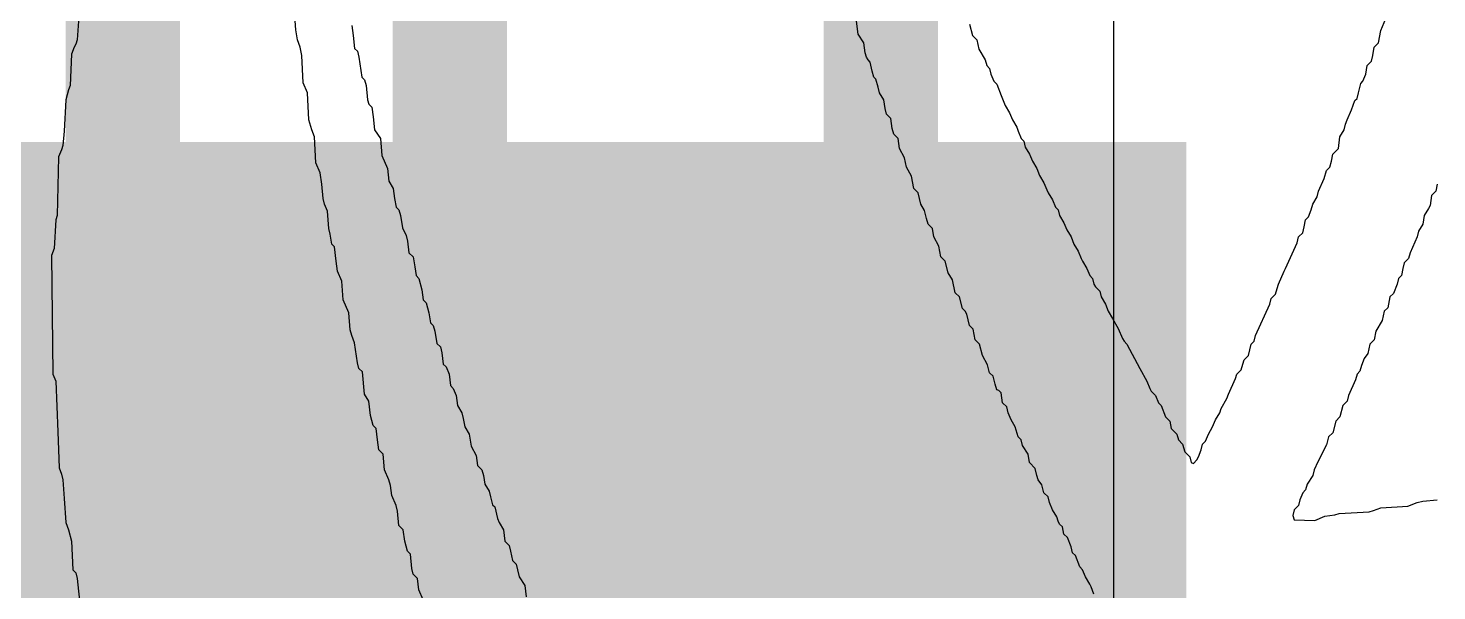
# Model space of a CAD drawing. Header units: inches. Extents: x -21 to 276, y -5 to 220.
# Drawn here: x 47.619 to 50.749, y 38.203 to 39.455 of the extents above; entities that cross this region are included whole.
import ezdxf

# ---------------------------------------------------------------- set-up
doc = ezdxf.new("R2010")
doc.units = ezdxf.units.IN
for name, color, linetype in [('Bottom Overlay', 54, 'Continuous'), ('Power + Signal', 76, 'Continuous'), ('Top Layer', 1, 'Continuous'), ('Top Paste', 8, 'Continuous'), ('Top Solder', 216, 'Continuous')]:
    doc.layers.add(name, color=color, linetype=linetype)

# ---------------------------------------------------------------- blocks, each defined once
blk = doc.blocks.new('HC_49S_SMD_52')
at = {"layer": 'Top Layer'}
blk.add_hatch(color=1, dxfattribs=at).paths.add_polyline_path([(2, 1), (7.5, 1), (7.5, -1), (2, -1)])
at = {"layer": 'Top Paste'}
blk.add_hatch(color=8, dxfattribs=at).paths.add_polyline_path([(2, 1), (7.5, 1), (7.5, -1), (2, -1)])
at = {"layer": 'Top Solder'}
blk.add_hatch(color=216, dxfattribs=at).paths.add_polyline_path([(1.8984, 1.1016), (7.6016, 1.1016), (7.6016, -1.1016), (1.8984, -1.1016)])

msp = doc.modelspace()

# ---------------------------------------------------------------- linework, layer by layer
at = {"layer": 'Bottom Overlay'}
for p, q in [((48.2138, 39.4511), (48.2075, 39.5338)), ((50.6245, 39.4496), (50.6356, 39.4766)), ((47.7308, 39.4702), (47.7276, 39.4289)), ((48.217, 39.4289), (48.2138, 39.4511)), ((48.3378, 39.4607), (48.341, 39.4384)), ((49.4629, 39.4416), (49.4597, 39.4702)), ((49.7107, 39.4639), (49.7171, 39.4384)), ((50.6197, 39.4225), (50.6245, 39.4496)), ((47.7244, 39.4194), (47.7212, 39.413)), ((47.7276, 39.4289), (47.7244, 39.4194)), ((48.2234, 39.413), (48.217, 39.4289)), ((48.341, 39.4384), (48.3441, 39.4098)), ((49.4756, 39.4225), (49.4629, 39.4416)), ((49.4787, 39.4003), (49.4756, 39.4225)), ((49.7171, 39.4384), (49.7266, 39.4289)), ((49.7266, 39.4289), (49.7314, 39.4082)), ((50.6102, 39.413), (50.6197, 39.4225)), ((47.7149, 39.3971), (47.7117, 39.3272)), ((47.7212, 39.413), (47.7149, 39.3971)), ((48.2265, 39.3939), (48.2234, 39.413)), ((48.2297, 39.3335), (48.2265, 39.3939)), ((48.3441, 39.4098), (48.3505, 39.4035)), ((48.3505, 39.4035), (48.3537, 39.3908)), ((48.3537, 39.3908), (48.36, 39.3463)), ((49.4819, 39.3908), (49.4787, 39.4003)), ((49.4851, 39.3844), (49.4819, 39.3908)), ((49.4899, 39.3796), (49.4851, 39.3844)), ((49.7314, 39.4082), (49.7457, 39.3844)), ((49.7457, 39.3844), (49.7489, 39.3717)), ((50.6038, 39.3812), (50.607, 39.3939)), ((50.607, 39.3939), (50.6102, 39.413)), ((49.4946, 39.359), (49.4899, 39.3796)), ((49.4978, 39.3463), (49.4946, 39.359)), ((49.7489, 39.3717), (49.7552, 39.3653)), ((49.7552, 39.3653), (49.7584, 39.3526)), ((49.7584, 39.3526), (49.7648, 39.3367)), ((50.5847, 39.3367), (50.5911, 39.3526)), ((50.5911, 39.3526), (50.5943, 39.3717)), ((50.5943, 39.3717), (50.6038, 39.3812)), ((47.7117, 39.3272), (47.7085, 39.3177)), ((48.2393, 39.3113), (48.2297, 39.3335)), ((48.36, 39.3463), (48.3664, 39.3399)), ((48.3664, 39.3399), (48.3696, 39.3272)), ((48.3696, 39.3272), (48.3727, 39.2954)), ((49.5026, 39.3415), (49.4978, 39.3463)), ((49.5073, 39.324), (49.5026, 39.3415)), ((49.5105, 39.3113), (49.5073, 39.324)), ((49.7648, 39.3367), (49.7711, 39.3304)), ((49.7711, 39.3304), (49.7807, 39.3049)), ((50.5752, 39.3113), (50.58, 39.332)), ((50.58, 39.332), (50.5847, 39.3367)), ((47.7021, 39.2954), (47.699, 39.2255)), ((47.7085, 39.3177), (47.7021, 39.2954)), ((48.2424, 39.2509), (48.2393, 39.3113)), ((48.3727, 39.2954), (48.3759, 39.2859)), ((49.5201, 39.2954), (49.5105, 39.3113)), ((49.5232, 39.2763), (49.5201, 39.2954)), ((49.7807, 39.3049), (49.7902, 39.2827)), ((50.5593, 39.2732), (50.5673, 39.2938)), ((50.5673, 39.2938), (50.572, 39.2986)), ((50.572, 39.2986), (50.5752, 39.3113)), ((48.3759, 39.2859), (48.3823, 39.2795)), ((48.3823, 39.2795), (48.3855, 39.2573)), ((48.3855, 39.2573), (48.3886, 39.2287)), ((49.5264, 39.2636), (49.5232, 39.2763)), ((49.5359, 39.2541), (49.5264, 39.2636)), ((49.7902, 39.2827), (49.7997, 39.2668)), ((49.7997, 39.2668), (49.8061, 39.2509)), ((50.5498, 39.2509), (50.5593, 39.2732)), ((48.2488, 39.2287), (48.2424, 39.2509)), ((48.2552, 39.2128), (48.2488, 39.2287)), ((48.3886, 39.2287), (48.4013, 39.2096)), ((49.5391, 39.2318), (49.5359, 39.2541)), ((49.5423, 39.2191), (49.5391, 39.2318)), ((49.8061, 39.2509), (49.8156, 39.235)), ((49.8156, 39.235), (49.8188, 39.2255)), ((50.5339, 39.2128), (50.5434, 39.2287)), ((50.5434, 39.2287), (50.5466, 39.2414)), ((50.5466, 39.2414), (50.5498, 39.2509)), ((47.699, 39.2255), (47.6958, 39.1937)), ((48.2583, 39.1556), (48.2552, 39.2128)), ((48.4013, 39.2096), (48.4045, 39.1715)), ((49.5518, 39.2096), (49.5423, 39.2191)), ((49.555, 39.1874), (49.5518, 39.2096)), ((49.8188, 39.2255), (49.8252, 39.2096)), ((49.8252, 39.2096), (49.8315, 39.2032)), ((49.8315, 39.2032), (49.8347, 39.1905)), ((50.5307, 39.1874), (50.5339, 39.2128)), ((47.6863, 39.1683), (47.6831, 39.038)), ((47.6926, 39.1842), (47.6863, 39.1683)), ((47.6958, 39.1937), (47.6926, 39.1842)), ((48.4045, 39.1715), (48.4172, 39.1429)), ((49.5661, 39.1667), (49.555, 39.1874)), ((49.5709, 39.146), (49.5661, 39.1667)), ((49.8347, 39.1905), (49.8442, 39.1746)), ((49.8442, 39.1746), (49.8506, 39.1587)), ((50.5148, 39.1587), (50.518, 39.1746)), ((50.518, 39.1746), (50.5307, 39.1874)), ((48.2679, 39.1333), (48.2583, 39.1556)), ((48.271, 39.1079), (48.2679, 39.1333)), ((48.4172, 39.1429), (48.4204, 39.1143)), ((49.582, 39.1254), (49.5709, 39.146)), ((49.8506, 39.1587), (49.8601, 39.1429)), ((49.8601, 39.1429), (49.8665, 39.127)), ((50.4989, 39.1206), (50.5037, 39.1381)), ((50.5037, 39.1381), (50.5116, 39.146)), ((50.5116, 39.146), (50.5148, 39.1587)), ((48.2742, 39.0761), (48.271, 39.1079)), ((48.4204, 39.1143), (48.4299, 39.0984)), ((49.5868, 39.0984), (49.582, 39.1254)), ((49.8665, 39.127), (49.876, 39.1111)), ((49.876, 39.1111), (49.8824, 39.0952)), ((50.4862, 39.092), (50.4989, 39.1206)), ((50.75, 39.1079), (50.7468, 39.092)), ((48.2774, 39.0634), (48.2742, 39.0761)), ((48.4299, 39.0984), (48.4331, 39.0761)), ((48.4331, 39.0761), (48.4363, 39.057)), ((49.5963, 39.0888), (49.5868, 39.0984)), ((49.6027, 39.0634), (49.5963, 39.0888)), ((49.8824, 39.0952), (49.8855, 39.0888)), ((49.8855, 39.0888), (49.8951, 39.0729)), ((49.8951, 39.0729), (49.9014, 39.057)), ((50.4735, 39.0634), (50.483, 39.0793)), ((50.483, 39.0793), (50.4862, 39.092)), ((50.7373, 39.0825), (50.7341, 39.0602)), ((50.7468, 39.092), (50.7373, 39.0825)), ((48.2838, 39.0475), (48.2774, 39.0634)), ((48.2869, 39.0094), (48.2838, 39.0475)), ((48.4363, 39.057), (48.4427, 39.0507)), ((48.4427, 39.0507), (48.4458, 39.038)), ((49.6106, 39.0491), (49.6027, 39.0634)), ((49.6154, 39.0316), (49.6106, 39.0491)), ((49.9014, 39.057), (49.9078, 39.0507)), ((49.9078, 39.0507), (49.911, 39.038)), ((50.464, 39.0348), (50.4703, 39.0507)), ((50.4703, 39.0507), (50.4735, 39.0634)), ((50.7309, 39.0539), (50.7214, 39.038)), ((50.7341, 39.0602), (50.7309, 39.0539)), ((47.6799, 39.0284), (47.6767, 38.9649)), ((47.6831, 39.038), (47.6799, 39.0284)), ((48.2901, 38.9967), (48.2869, 39.0094)), ((48.4458, 39.038), (48.4506, 39.011)), ((48.4506, 39.011), (48.4586, 38.9935)), ((49.6186, 39.0189), (49.6154, 39.0316)), ((49.6281, 39.0094), (49.6186, 39.0189)), ((49.6313, 38.9903), (49.6281, 39.0094)), ((49.911, 39.038), (49.9205, 39.0221)), ((49.9205, 39.0221), (49.9269, 39.0062)), ((50.4513, 38.9998), (50.4544, 39.0126)), ((50.4544, 39.0126), (50.4576, 39.0284)), ((50.4576, 39.0284), (50.464, 39.0348)), ((50.7182, 39.0189), (50.7087, 39.003)), ((50.7214, 39.038), (50.7182, 39.0189)), ((48.2933, 38.9744), (48.2901, 38.9967)), ((48.4586, 38.9935), (48.4617, 38.9808)), ((48.4617, 38.9808), (48.4649, 38.9553)), ((49.6424, 38.9697), (49.6313, 38.9903)), ((49.9269, 39.0062), (49.9364, 38.9903)), ((49.9364, 38.9903), (49.9428, 38.9744)), ((50.4131, 38.9204), (50.4385, 38.9776)), ((50.4385, 38.9776), (50.4417, 38.9903)), ((50.4417, 38.9903), (50.4513, 38.9998)), ((50.7055, 38.9903), (50.6896, 38.9553)), ((50.7087, 39.003), (50.7055, 38.9903)), ((47.6767, 38.9649), (47.6704, 38.949)), ((47.6704, 38.949), (47.6735, 38.6852)), ((48.2996, 38.9681), (48.2933, 38.9744)), ((48.3028, 38.9363), (48.2996, 38.9681)), ((48.4649, 38.9553), (48.4744, 38.9458)), ((48.4744, 38.9458), (48.4776, 38.9236)), ((49.6472, 38.9458), (49.6424, 38.9697)), ((49.6567, 38.9363), (49.6472, 38.9458)), ((49.9428, 38.9744), (49.9523, 38.9585)), ((49.9523, 38.9585), (49.9586, 38.9426)), ((50.6896, 38.9553), (50.6864, 38.9426)), ((48.306, 38.914), (48.3028, 38.9363)), ((48.3155, 38.8918), (48.306, 38.914)), ((48.4776, 38.9236), (48.4808, 38.9045)), ((49.6631, 38.9109), (49.6567, 38.9363)), ((49.9586, 38.9426), (49.9618, 38.9363)), ((49.9618, 38.9363), (49.9714, 38.9204)), ((49.9714, 38.9204), (49.9777, 38.9045)), ((50.3972, 38.8854), (50.4099, 38.914)), ((50.4099, 38.914), (50.4131, 38.9204)), ((50.6737, 38.9204), (50.6705, 38.9045)), ((50.6769, 38.9331), (50.6737, 38.9204)), ((50.6864, 38.9426), (50.6769, 38.9331)), ((48.3187, 38.8505), (48.3155, 38.8918)), ((48.4808, 38.9045), (48.4872, 38.8981)), ((48.4872, 38.8981), (48.4935, 38.8727)), ((49.6726, 38.895), (49.6631, 38.9109)), ((49.679, 38.8664), (49.6726, 38.895)), ((49.9777, 38.9045), (49.9841, 38.8981)), ((49.9841, 38.8981), (49.9872, 38.8854)), ((49.9872, 38.8854), (49.9904, 38.8791)), ((50.3941, 38.8759), (50.3972, 38.8854)), ((50.661, 38.8854), (50.6531, 38.8648)), ((50.6642, 38.8981), (50.661, 38.8854)), ((50.6705, 38.9045), (50.6642, 38.8981)), ((48.3314, 38.8219), (48.3187, 38.8505)), ((48.4935, 38.8727), (48.4967, 38.8505)), ((48.4967, 38.8505), (48.503, 38.8441)), ((49.6885, 38.8568), (49.679, 38.8664)), ((49.6949, 38.8314), (49.6885, 38.8568)), ((49.9904, 38.8791), (50, 38.8695)), ((50, 38.8695), (50.0031, 38.8568)), ((50.0031, 38.8568), (50.0127, 38.8409)), ((50.3782, 38.8409), (50.3813, 38.8536)), ((50.3813, 38.8536), (50.3909, 38.8632)), ((50.3909, 38.8632), (50.3941, 38.8759)), ((50.6451, 38.8568), (50.6404, 38.833)), ((50.6531, 38.8648), (50.6451, 38.8568)), ((48.3346, 38.7837), (48.3314, 38.8219)), ((48.503, 38.8441), (48.5094, 38.8219)), ((48.5094, 38.8219), (48.5126, 38.7996)), ((49.7012, 38.825), (49.6949, 38.8314)), ((49.7044, 38.8187), (49.7012, 38.825)), ((50.0127, 38.8409), (50.019, 38.825)), ((50.019, 38.825), (50.0286, 38.8092)), ((50.3464, 38.771), (50.3782, 38.8409)), ((50.6324, 38.825), (50.6276, 38.8044)), ((50.6404, 38.833), (50.6324, 38.825)), ((48.5126, 38.7996), (48.5189, 38.7933)), ((48.5189, 38.7933), (48.5221, 38.7805)), ((49.7107, 38.7933), (49.7044, 38.8187)), ((49.7187, 38.7853), (49.7107, 38.7933)), ((50.0286, 38.8092), (50.0413, 38.7869)), ((50.6276, 38.8044), (50.6133, 38.7805)), ((48.3378, 38.771), (48.3346, 38.7837)), ((48.3441, 38.7551), (48.3378, 38.771)), ((48.5221, 38.7805), (48.5269, 38.7535)), ((49.7235, 38.7615), (49.7187, 38.7853)), ((49.733, 38.7519), (49.7235, 38.7615)), ((50.0413, 38.7869), (50.0508, 38.7647)), ((50.0508, 38.7647), (50.054, 38.7583)), ((50.054, 38.7583), (50.0603, 38.7519)), ((50.3368, 38.7519), (50.3432, 38.7583)), ((50.3432, 38.7583), (50.3464, 38.771)), ((50.6102, 38.7615), (50.6006, 38.7519)), ((50.6133, 38.7805), (50.6102, 38.7615)), ((48.3505, 38.7106), (48.3441, 38.7551)), ((48.5269, 38.7535), (48.5348, 38.7456)), ((48.5348, 38.7456), (48.538, 38.7329)), ((48.538, 38.7329), (48.5412, 38.7075)), ((49.7393, 38.7265), (49.733, 38.7519)), ((49.7505, 38.7059), (49.7393, 38.7265)), ((50.0603, 38.7519), (50.0889, 38.6979)), ((50.321, 38.717), (50.3305, 38.7265)), ((50.3305, 38.7265), (50.3368, 38.7519)), ((50.5959, 38.7313), (50.5879, 38.7202)), ((50.6006, 38.7519), (50.5959, 38.7313)), ((48.3537, 38.6979), (48.3505, 38.7106)), ((48.3616, 38.69), (48.3537, 38.6979)), ((48.5412, 38.7075), (48.5475, 38.7011)), ((48.5475, 38.7011), (48.5539, 38.6852)), ((49.7552, 38.6884), (49.7505, 38.7059)), ((50.0889, 38.6979), (50.1048, 38.6693)), ((50.3051, 38.6852), (50.3146, 38.6947)), ((50.3146, 38.6947), (50.3178, 38.7075)), ((50.3178, 38.7075), (50.321, 38.717)), ((50.5816, 38.7043), (50.5784, 38.6916)), ((50.5879, 38.7202), (50.5816, 38.7043)), ((47.6735, 38.6852), (47.6799, 38.6693)), ((47.6799, 38.6693), (47.6847, 38.5565)), ((48.3664, 38.6407), (48.3616, 38.69)), ((48.5539, 38.6852), (48.5571, 38.6598)), ((49.7632, 38.6804), (49.7552, 38.6884)), ((49.768, 38.663), (49.7632, 38.6804)), ((49.7711, 38.6502), (49.768, 38.663)), ((50.1048, 38.6693), (50.1112, 38.6534)), ((50.286, 38.6407), (50.3019, 38.6757)), ((50.3019, 38.6757), (50.3051, 38.6852)), ((50.5688, 38.6725), (50.553, 38.6375)), ((50.572, 38.6852), (50.5688, 38.6725)), ((50.5784, 38.6916), (50.572, 38.6852)), ((48.3759, 38.6248), (48.3664, 38.6407)), ((48.5571, 38.6598), (48.5634, 38.6534)), ((48.5634, 38.6534), (48.5698, 38.6375)), ((48.5698, 38.6375), (48.573, 38.6153)), ((49.7759, 38.6487), (49.7711, 38.6502)), ((49.7807, 38.6439), (49.7759, 38.6487)), ((49.7838, 38.6216), (49.7807, 38.6439)), ((50.1112, 38.6534), (50.1144, 38.6471)), ((50.1144, 38.6471), (50.1239, 38.6375)), ((50.1239, 38.6375), (50.1303, 38.6216)), ((50.2701, 38.6089), (50.2828, 38.6312)), ((50.2828, 38.6312), (50.286, 38.6407)), ((50.553, 38.6375), (50.5498, 38.6248)), ((48.3791, 38.593), (48.3759, 38.6248)), ((48.573, 38.6153), (48.5825, 38.5994)), ((49.7934, 38.6121), (49.7838, 38.6216)), ((49.7966, 38.5994), (49.7934, 38.6121)), ((50.1303, 38.6216), (50.1366, 38.6153)), ((50.1366, 38.6153), (50.1462, 38.5899)), ((50.2669, 38.5994), (50.2701, 38.6089)), ((50.5402, 38.6153), (50.5339, 38.5899)), ((50.5498, 38.6248), (50.5402, 38.6153)), ((48.3855, 38.5708), (48.3791, 38.593)), ((48.3918, 38.5644), (48.3855, 38.5708)), ((48.5825, 38.5994), (48.5857, 38.5867)), ((48.5857, 38.5867), (48.5889, 38.5676)), ((49.8029, 38.5835), (49.7966, 38.5994)), ((49.8124, 38.5676), (49.8029, 38.5835)), ((50.1462, 38.5899), (50.1557, 38.5803)), ((50.1557, 38.5803), (50.1589, 38.5644)), ((50.251, 38.5676), (50.2574, 38.5835)), ((50.2574, 38.5835), (50.2669, 38.5994)), ((50.5244, 38.5803), (50.518, 38.5549)), ((50.5339, 38.5899), (50.5244, 38.5803)), ((47.6847, 38.5565), (47.6878, 38.477)), ((48.395, 38.539), (48.3918, 38.5644)), ((48.3982, 38.5168), (48.395, 38.539)), ((48.5889, 38.5676), (48.5984, 38.5517)), ((48.5984, 38.5517), (48.6032, 38.5247)), ((49.8188, 38.5454), (49.8124, 38.5676)), ((49.8252, 38.539), (49.8188, 38.5454)), ((49.8283, 38.5263), (49.8252, 38.539)), ((50.1589, 38.5644), (50.1716, 38.5517)), ((50.1716, 38.5517), (50.1748, 38.539)), ((50.1748, 38.539), (50.1843, 38.5295)), ((50.2351, 38.5358), (50.2415, 38.5517)), ((50.2415, 38.5517), (50.251, 38.5676)), ((50.5085, 38.5454), (50.5037, 38.5279)), ((50.518, 38.5549), (50.5085, 38.5454)), ((48.4077, 38.5072), (48.3982, 38.5168)), ((48.4109, 38.4723), (48.4077, 38.5072)), ((48.6032, 38.5247), (48.6143, 38.5041)), ((49.8411, 38.5072), (49.8283, 38.5263)), ((49.8442, 38.4882), (49.8411, 38.5072)), ((50.1843, 38.5295), (50.1891, 38.512)), ((50.1891, 38.512), (50.2002, 38.5009)), ((50.2193, 38.5009), (50.2256, 38.5168)), ((50.2256, 38.5168), (50.2288, 38.5295)), ((50.2288, 38.5295), (50.2351, 38.5358)), ((50.5037, 38.5279), (50.4846, 38.4897)), ((47.6878, 38.477), (47.6926, 38.4627)), ((48.6143, 38.5041), (48.6175, 38.4818)), ((48.6175, 38.4818), (48.627, 38.4723)), ((49.8569, 38.4754), (49.8442, 38.4882)), ((49.8601, 38.4596), (49.8569, 38.4754)), ((50.2002, 38.5009), (50.2034, 38.4882)), ((50.2034, 38.4882), (50.2081, 38.4866)), ((50.2081, 38.4866), (50.2161, 38.4945)), ((50.2161, 38.4945), (50.2193, 38.5009)), ((50.4846, 38.4897), (50.4767, 38.4723)), ((47.6926, 38.4627), (47.6958, 38.45)), ((47.6958, 38.45), (47.699, 38.4087)), ((48.4204, 38.45), (48.4109, 38.4723)), ((48.4236, 38.4373), (48.4204, 38.45)), ((48.627, 38.4723), (48.6302, 38.4596)), ((48.6302, 38.4596), (48.6333, 38.4405)), ((49.8633, 38.45), (49.8601, 38.4596)), ((49.8712, 38.4389), (49.8633, 38.45)), ((50.4735, 38.4596), (50.4608, 38.4405)), ((50.4767, 38.4723), (50.4735, 38.4596)), ((48.4268, 38.4151), (48.4236, 38.4373)), ((48.4363, 38.3928), (48.4268, 38.4151)), ((48.6333, 38.4405), (48.6429, 38.4246)), ((48.6429, 38.4246), (48.6461, 38.4119)), ((49.876, 38.4214), (49.8712, 38.4389)), ((49.8855, 38.4119), (49.876, 38.4214)), ((50.4513, 38.4214), (50.4449, 38.4055)), ((50.4576, 38.4278), (50.4513, 38.4214)), ((50.4608, 38.4405), (50.4576, 38.4278)), ((47.699, 38.4087), (47.7021, 38.3547)), ((48.4395, 38.3801), (48.4363, 38.3928)), ((48.6461, 38.4119), (48.6508, 38.3944)), ((48.6508, 38.3944), (48.6556, 38.3896)), ((48.6556, 38.3896), (48.662, 38.3642)), ((49.8887, 38.3992), (49.8855, 38.4119)), ((49.8951, 38.3833), (49.8887, 38.3992)), ((49.9046, 38.3674), (49.8951, 38.3833)), ((50.4322, 38.3833), (50.429, 38.3706)), ((50.4417, 38.3928), (50.4322, 38.3833)), ((50.4449, 38.4055), (50.4417, 38.3928)), ((50.599, 38.3785), (50.6086, 38.3817)), ((50.6086, 38.3817), (50.6245, 38.388)), ((50.6245, 38.388), (50.6849, 38.3912)), ((50.6849, 38.3912), (50.7055, 38.3992)), ((50.7055, 38.3992), (50.7182, 38.4023)), ((50.7182, 38.4023), (50.75, 38.4055)), ((47.7021, 38.3547), (47.7085, 38.3388)), ((48.4427, 38.3483), (48.4395, 38.3801)), ((48.662, 38.3642), (48.6651, 38.3547)), ((48.6651, 38.3547), (48.6747, 38.3388)), ((49.9078, 38.3579), (49.9046, 38.3674)), ((49.911, 38.3515), (49.9078, 38.3579)), ((49.9173, 38.3451), (49.911, 38.3515)), ((50.429, 38.3706), (50.4322, 38.361)), ((50.4322, 38.361), (50.4783, 38.3594)), ((50.4783, 38.3594), (50.5005, 38.369)), ((50.5005, 38.369), (50.5228, 38.3722)), ((50.5228, 38.3722), (50.5323, 38.3753)), ((50.5323, 38.3753), (50.599, 38.3785)), ((47.7085, 38.3388), (47.7149, 38.3134)), ((48.4522, 38.3388), (48.4427, 38.3483)), ((48.4554, 38.3134), (48.4522, 38.3388)), ((48.6747, 38.3388), (48.6778, 38.3134)), ((49.9205, 38.3293), (49.9173, 38.3451)), ((49.9284, 38.3213), (49.9205, 38.3293)), ((49.9364, 38.3006), (49.9284, 38.3213)), ((47.7149, 38.3134), (47.718, 38.2498)), ((48.4617, 38.2911), (48.4554, 38.3134)), ((48.4681, 38.2848), (48.4617, 38.2911)), ((48.6778, 38.3134), (48.6874, 38.3038)), ((48.6874, 38.3038), (48.6906, 38.2911)), ((48.6906, 38.2911), (48.6953, 38.2705)), ((49.9396, 38.2879), (49.9364, 38.3006)), ((49.9459, 38.2816), (49.9396, 38.2879)), ((48.4713, 38.253), (48.4681, 38.2848)), ((48.6953, 38.2705), (48.7033, 38.2625)), ((48.7033, 38.2625), (48.7064, 38.2498)), ((49.9555, 38.2562), (49.9459, 38.2816)), ((49.9618, 38.2498), (49.9555, 38.2562)), ((47.718, 38.2498), (47.7244, 38.2434)), ((47.7244, 38.2434), (47.7276, 38.2307)), ((47.7276, 38.2307), (47.7339, 38.1672)), ((48.4744, 38.2403), (48.4713, 38.253)), ((48.484, 38.2307), (48.4744, 38.2403)), ((48.4872, 38.2053), (48.484, 38.2307)), ((48.7064, 38.2498), (48.7096, 38.2339)), ((48.7096, 38.2339), (48.7223, 38.2148)), ((49.9682, 38.2339), (49.9618, 38.2498)), ((49.9777, 38.218), (49.9682, 38.2339)), ((48.4967, 38.1831), (48.4872, 38.2053)), ((48.7223, 38.2148), (48.7255, 38.1894)), ((49.9809, 38.2117), (49.9777, 38.218)), ((49.9872, 38.1958), (49.9809, 38.2117))]:
    msp.add_line(p, q, dxfattribs=at)
at = {"layer": 'Power + Signal'}
msp.add_line((50.0317, 36.8629), (50.0317, 42.6283), dxfattribs=at)
for points in [[(47.829, 37.1118, 0.254, 0.254, 0), (47.829, 43.7258, 0.254, 0.254, 0)], [(48.5555, 36.9959, 0.254, 0.254, 0), (48.5555, 43.0932, 0.254, 0.254, 0)], [(49.5137, 36.6484, 0.254, 0.254, 0), (49.5137, 43.0734, 0.254, 0.254, 0)]]:
    msp.add_lwpolyline(points, format="xyseb", dxfattribs=at)

# ---------------------------------------------------------------- block references
msp.add_blockref('HC_49S_SMD_52', (42.5908, 38.1))

doc.saveas('drawing.dxf')
